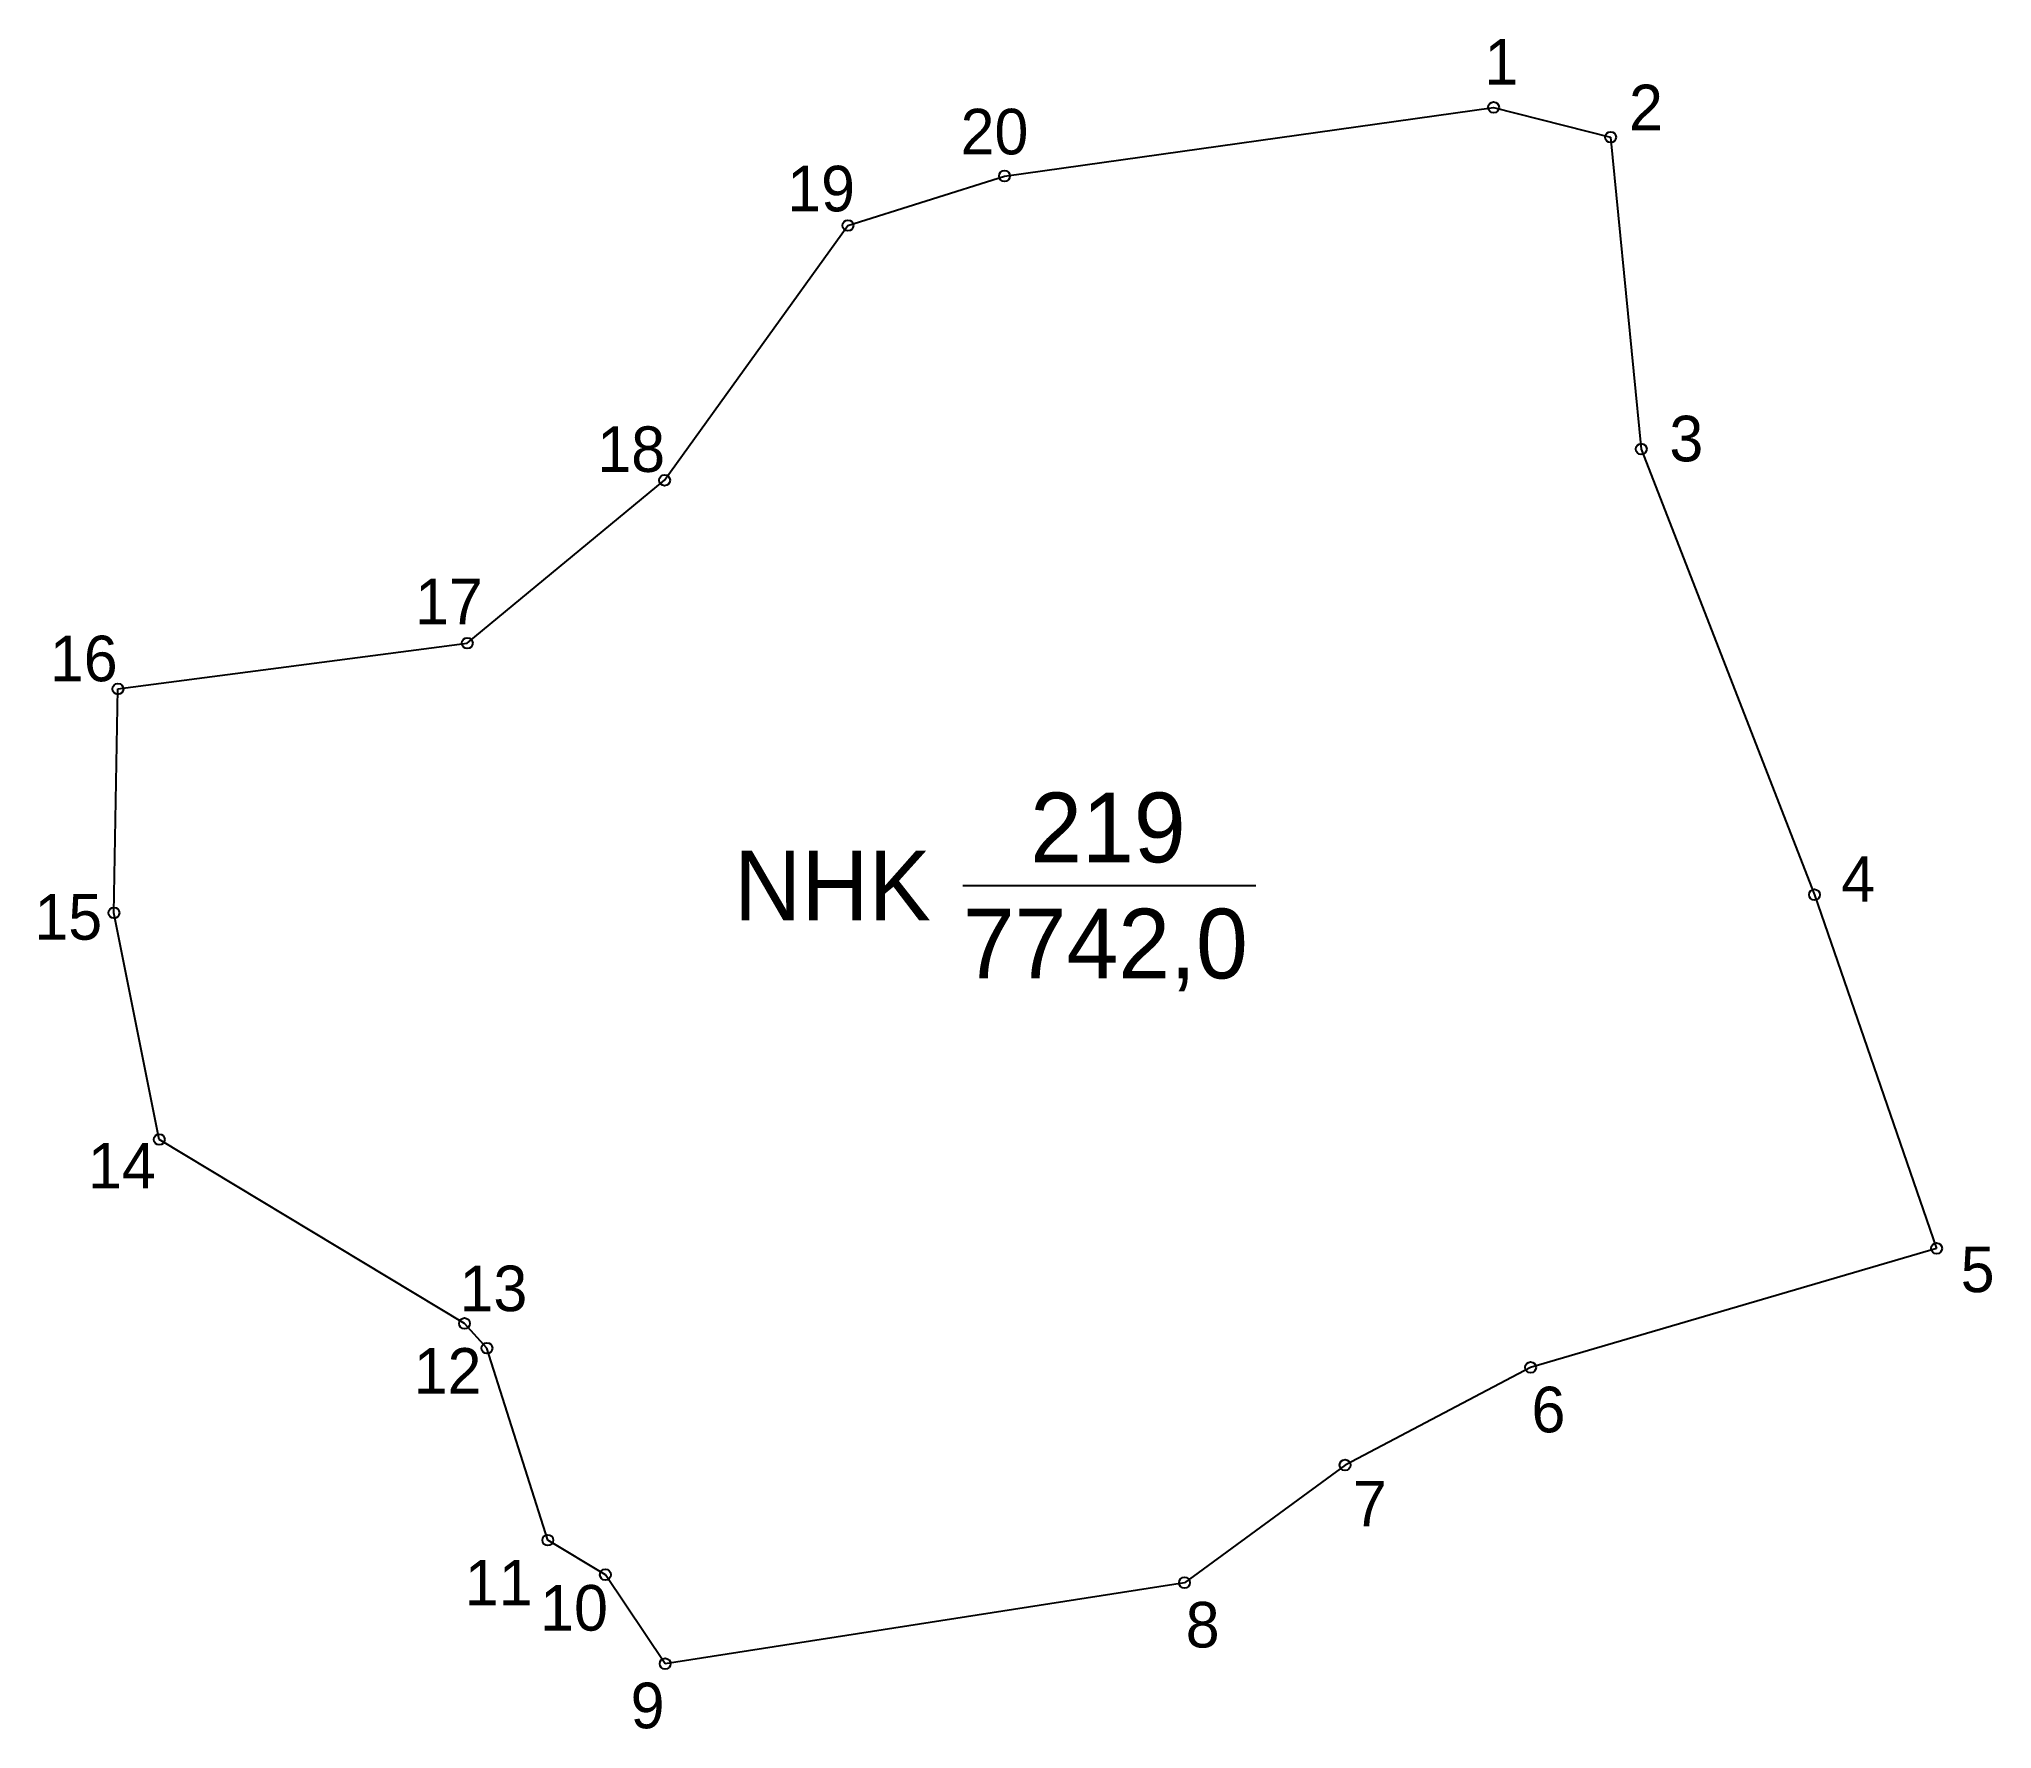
# Model space of a CAD drawing. Extents: x 545756 to 545883, y 1822581 to 1822691.
import ezdxf

# ---------------------------------------------------------------- set-up
doc = ezdxf.new("R2010")
doc.units = 0
for name, color, linetype in [('CanhThua', 7, 'Continuous'), ('MocDinhThua', 7, 'Continuous'), ('NhanDiaChinhThua', 7, 'Continuous'), ('SoHieuDinhThua', 7, 'Continuous')]:
    doc.layers.add(name, color=color, linetype=linetype)

msp = doc.modelspace()

# ---------------------------------------------------------------- linework, layer by layer
at = {"layer": 'CanhThua'}
for p, q in [((545818.96, 1822682.57), (545850.81, 1822687.04)), ((545850.81, 1822687.04), (545858.43, 1822685.1)), ((545858.43, 1822685.1), (545860.43, 1822664.79)), ((545808.76, 1822679.35), (545818.96, 1822682.57)), ((545796.82, 1822662.76), (545808.76, 1822679.35)), ((545860.43, 1822664.79), (545871.71, 1822635.77)), ((545783.97, 1822652.15), (545796.82, 1822662.76)), ((545761.22, 1822649.17), (545783.97, 1822652.15)), ((545760.96, 1822634.59), (545761.22, 1822649.17)), ((545871.71, 1822635.77), (545879.66, 1822612.74)), ((545763.91, 1822619.83), (545760.96, 1822634.59)), ((545783.79, 1822607.85), (545763.91, 1822619.83)), ((545879.66, 1822612.74), (545853.22, 1822604.99)), ((545785.25, 1822606.24), (545783.79, 1822607.85)), ((545789.22, 1822593.74), (545785.25, 1822606.24)), ((545853.22, 1822604.99), (545841.14, 1822598.63)), ((545841.14, 1822598.63), (545830.68, 1822590.97)), ((545792.97, 1822591.49), (545789.22, 1822593.74)), ((545796.86, 1822585.69), (545792.97, 1822591.49)), ((545830.68, 1822590.97), (545796.86, 1822585.69))]:
    msp.add_line(p, q, dxfattribs=at)
at = {"layer": 'MocDinhThua'}
for centre in [(545850.81, 1822687.04), (545858.43, 1822685.1), (545818.96, 1822682.57), (545808.76, 1822679.35), (545860.43, 1822664.79), (545796.82, 1822662.76), (545783.97, 1822652.15), (545761.22, 1822649.17), (545871.71, 1822635.77), (545760.96, 1822634.59), (545763.91, 1822619.83), (545879.66, 1822612.74), (545783.79, 1822607.85), (545785.25, 1822606.24), (545853.22, 1822604.99), (545841.14, 1822598.63), (545789.22, 1822593.74), (545792.97, 1822591.49), (545830.68, 1822590.97), (545796.86, 1822585.69)]:
    msp.add_circle(centre, 0.356, dxfattribs=at)
at = {"layer": 'NhanDiaChinhThua'}
msp.add_line((545816.24, 1822636.37), (545835.33, 1822636.37), dxfattribs=at)

# ---------------------------------------------------------------- texts
for s, p in [('219', (545820.63, 1822637.88)), ('NHK', (545801.35, 1822634.1)), ('7742,0', (545816.24, 1822630.32))]:
    msp.add_text(s, height=4.54, dxfattribs=at).set_placement(p)
at = {"layer": 'SoHieuDinhThua'}
for s, height, p in [('1', 2.97, (545850.21, 1822688.52)), ('2', 2.97, (545859.63, 1822685.55)), ('20', 2.967, (545816.1, 1822683.98)), ('19', 2.967, (545804.81, 1822680.27)), ('18', 2.967, (545792.44, 1822663.3)), ('3', 2.97, (545862.26, 1822663.99)), ('17', 2.967, (545780.57, 1822653.38)), ('16', 2.967, (545756.79, 1822649.67)), ('4', 2.97, (545873.45, 1822635.31)), ('15', 2.967, (545755.78, 1822632.84)), ('14', 2.967, (545759.27, 1822616.64)), ('5', 2.97, (545881.23, 1822609.89)), ('13', 2.967, (545783.47, 1822608.65)), ('12', 2.967, (545780.48, 1822603.28)), ('6', 2.97, (545853.28, 1822600.76)), ('7', 2.97, (545841.65, 1822594.63)), ('11', 2.967, (545783.81, 1822589.49)), ('10', 2.967, (545788.72, 1822587.85)), ('8', 2.97, (545830.76, 1822586.75)), ('9', 2.97, (545794.61, 1822581.49))]:
    msp.add_text(s, height=height, dxfattribs=at).set_placement(p)

doc.saveas('drawing.dxf')
